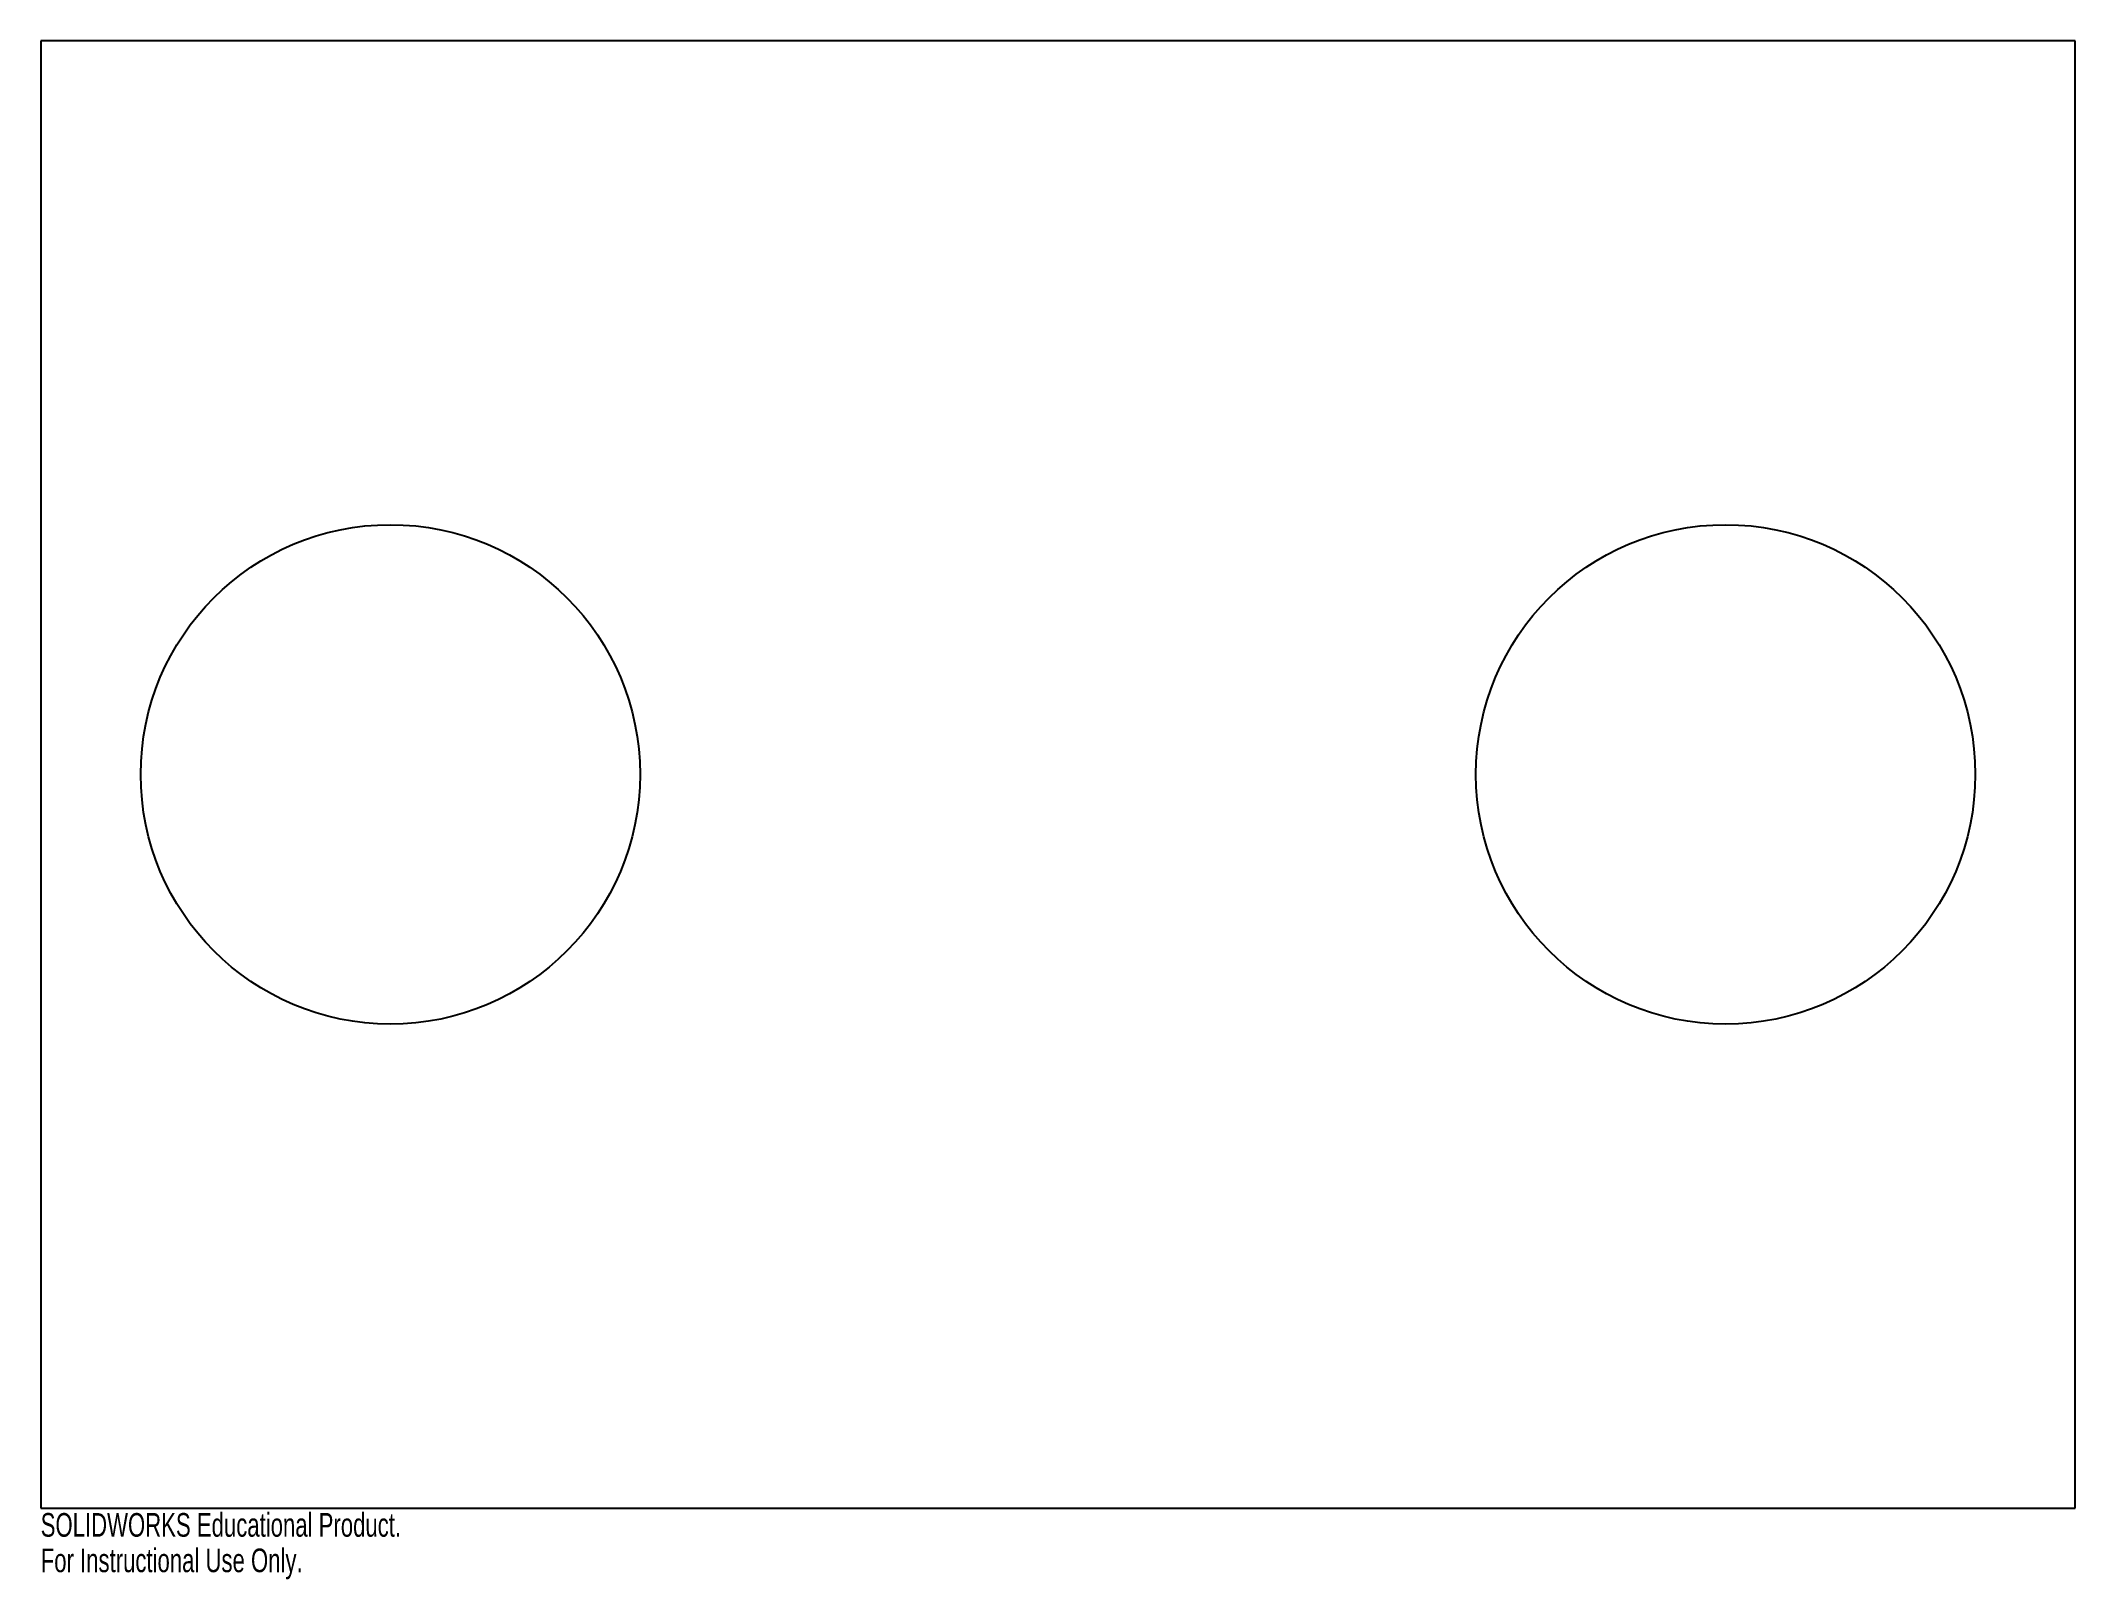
# Model space of a CAD drawing. Header units: millimetres. Extents: x -208 to 208, y -165 to 150.
import ezdxf

# ---------------------------------------------------------------- set-up
doc = ezdxf.new("R2010")
doc.units = ezdxf.units.MM
doc.styles.add('SLDTEXTSTYLE0', font='TXT', dxfattribs={"width": 0.7})

msp = doc.modelspace()

# ---------------------------------------------------------------- linework, layer by layer
at = {"color": 7, "linetype": 'Continuous', "lineweight": 25}
for p, q in [((-208, 150), (-208, -150)), ((208, 150), (-208, 150)), ((208, -150), (208, 150)), ((-208, -150), (208, -150))]:
    msp.add_line(p, q, dxfattribs=at)
for centre in [(-136.5, 0), (136.5, 0)]:
    msp.add_circle(centre, 51.05, dxfattribs=at)

# ---------------------------------------------------------------- texts
at = {"color": 7, "linetype": 'Continuous', "char_height": 4.8336, "attachment_point": 1, "style": 'SLDTEXTSTYLE0'}
for s, insert in [('SOLIDWORKS Educational Product.', (-208, -151.02)), ('For Instructional Use Only.', (-208, -158.27))]:
    msp.add_mtext(s, dxfattribs=dict(at, insert=insert))

doc.saveas('drawing.dxf')
